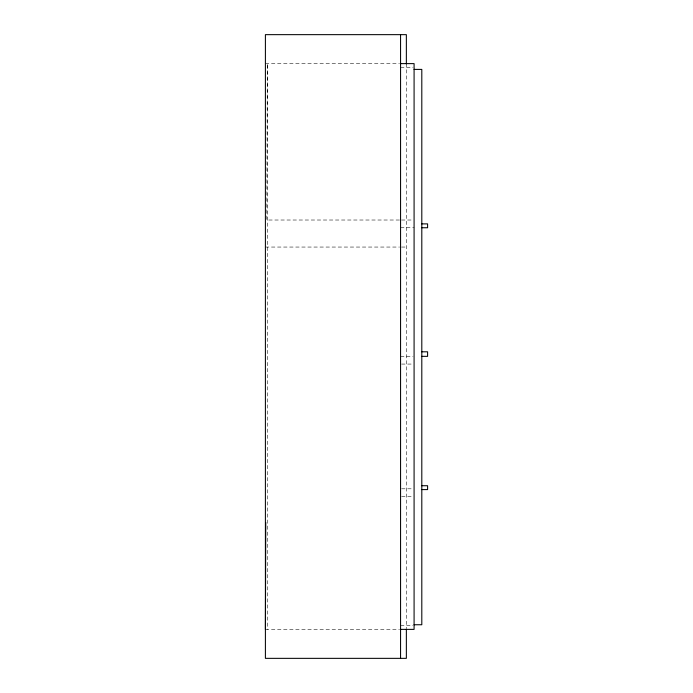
<?xml version="1.0" encoding="UTF-8"?>
<svg xmlns="http://www.w3.org/2000/svg" width="693" height="693" viewBox="0 0 693 693"><rect width="100%" height="100%" fill="white"/><g stroke="black" fill="none" stroke-linecap="round" stroke-linejoin="round"><path stroke-width="0.52" stroke-dasharray="3.46 2.6" d="M265.402 63.617L399.489 63.617M400.563 67.472L413.045 67.472M399.489 220.019L266.796 220.019L267.333 63.617L267.333 629.383M401.533 220.019L413.045 220.019M400.563 227.746L414.085 227.746M265.402 247.054L399.489 247.054M401.533 247.054L406.358 247.054M400.563 356.349L413.045 356.349M401.611 364.068L413.045 364.068M401.611 488.808L413.045 488.808M401.611 496.535L413.045 496.535M400.563 625.528L413.045 625.528M265.402 629.383L399.489 629.383M406.358 63.617L406.358 628.308"/><path stroke-width="1.04" d="M265.402 629.383L265.765 522.461M400.563 63.617L414.085 63.617L414.085 629.383L400.563 629.383M414.085 69.404L421.803 69.404L421.803 624.748L414.085 624.748M421.803 223.882L427.598 223.882L427.598 227.746L421.803 227.746M421.803 351.801L427.598 351.801L427.598 356.349L421.803 356.349M421.803 485.724L427.598 485.724L427.598 489.587L421.803 489.587M406.358 63.886L406.358 34.65L265.402 34.65L265.402 658.35L406.358 658.35L406.358 629.114M400.563 34.65L400.563 658.35"/></g></svg>
